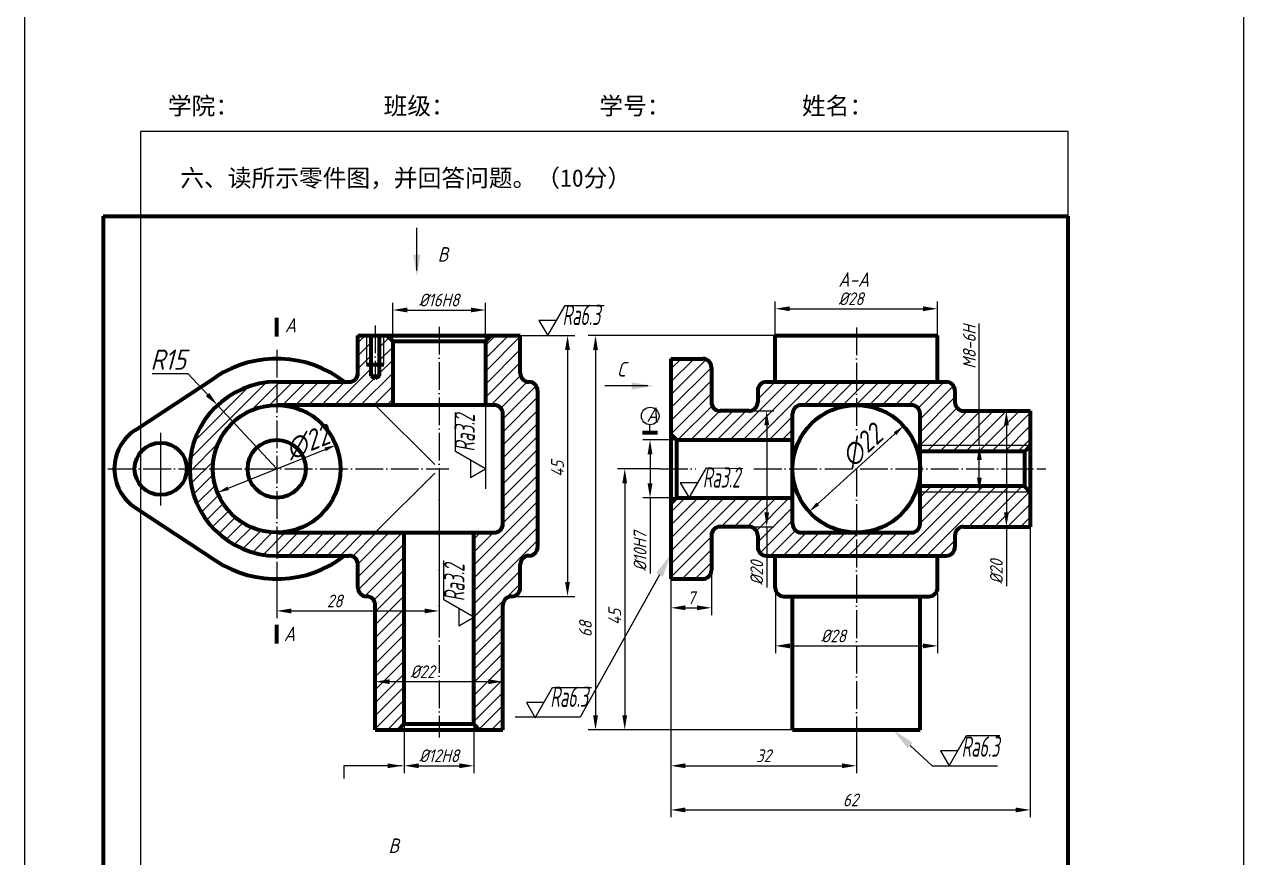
# Model space of a CAD drawing. Header units: millimetres. Extents: x 0 to 420, y 0 to 594.
# Drawn here: x 210.2 to 420.5, y 147.3 to 291.1 of the extents above; entities that cross this region are included whole.
import ezdxf
from ezdxf import colors
from ezdxf.entities.mleader import LeaderData, LeaderLine
from ezdxf.math import Vec2, Vec3

# ---------------------------------------------------------------- set-up
doc = ezdxf.new("R2010")
doc.units = ezdxf.units.MM
doc.header["$LTSCALE"] = 0.2
doc.linetypes.add('ACAD_ISO04W100', pattern=[30, 24, -3, 0, -3])
doc.layers.get('0').update_dxf_attribs({"lineweight": 70})
doc.layers.add('图框', color=130, linetype='Continuous', plot=False)
for name, color, linetype, lineweight in [('文字', 7, 'Continuous', 20), ('点画线', 7, 'ACAD_ISO04W100', 25), ('细实线', 7, 'Continuous', 25)]:
    doc.layers.add(name, color=color, linetype=linetype, lineweight=lineweight)
doc.styles.add('尺寸35', font='gbeitc.shx', dxfattribs={"height": 3.5})
doc.styles.add('尺寸文字', font='gbeitc.shx')
doc.styles.add('题目文本', font='', dxfattribs={"height": 3})
doc.styles.get('题目文本').set_extended_font_data('SimSun')
doc.dimstyles.new('副本ISO-25', dxfattribs={"dimtxt": 2.2, "dimasz": 2.5, "dimexe": 1.25, "dimexo": 0, "dimtad": 1, "dimdec": 0, "dimdsep": 46, "dimtxsty": '尺寸文字', "dimcen": 2.5, "dimadec": 0, "dimazin": 0, "dimtfac": 1, "dimtdec": 0, "dimtmove": 0, "dimatfit": 3, "dimfxl": 1, "dimarcsym": 0})
doc.dimstyles.new('副本ISO-25$4', dxfattribs={"dimtxt": 3.5, "dimasz": 2.5, "dimexe": 1.25, "dimexo": 0, "dimtad": 1, "dimtih": 1, "dimtoh": 1, "dimdec": 0, "dimtxsty": '尺寸文字', "dimcen": 2.5, "dimadec": 0, "dimazin": 0, "dimtfac": 1, "dimtdec": 0, "dimtmove": 0, "dimatfit": 3, "dimfxl": 1, "dimarcsym": 0})
doc.dimstyles.new('图中尺寸$3', dxfattribs={"dimtxt": 2.5, "dimasz": 2, "dimexe": 1.5, "dimexo": 0, "dimgap": 0.5, "dimtad": 3, "dimtoh": 1, "dimdec": 0, "dimdsep": 46, "dimtxsty": '尺寸35', "dimcen": 2.2, "dimadec": 0, "dimazin": 0, "dimtfac": 1, "dimtdec": 0, "dimtmove": 0, "dimatfit": 2, "dimfxl": 1, "dimarcsym": 0})

# ---------------------------------------------------------------- blocks, each defined once
blk = doc.blocks.new('*D59')
at = {"layer": 'Defpoints', "color": 0, "transparency": 16777216}
for p in [(289.76, 241.79), (273.76, 236.4), (289.76, 236.4)]:
    blk.add_point(p, dxfattribs=at)
at = {"layer": '细实线', "color": 0, "lineweight": -2, "transparency": 16777216}
for p, q in [((273.76, 236.4), (273.76, 243.04)), ((276.26, 241.79), (287.26, 241.79)), ((289.76, 236.4), (289.76, 243.04))]:
    blk.add_line(p, q, dxfattribs=at)
at = {"layer": '细实线', "color": 0, "transparency": 16777216}
for points in [[(276.26, 242.21), (276.26, 241.38), (273.76, 241.79)], [(287.26, 242.21), (287.26, 241.38), (289.76, 241.79)]]:
    blk.add_solid(points, dxfattribs=at)
at = {"layer": '细实线', "color": 0, "transparency": 16777216, "insert": (281.76, 243.52), "char_height": 2.2, "attachment_point": 5, "style": '尺寸文字'}
blk.add_mtext('%%c16H8', dxfattribs=at)
blk = doc.blocks.new('*D60')
at = {"layer": 'Defpoints', "color": 0, "transparency": 16777216}
for p in [(295.76, 237.4), (294.26, 192.4), (303.91, 192.4)]:
    blk.add_point(p, dxfattribs=at)
at = {"layer": '细实线', "color": 0, "lineweight": -2, "transparency": 16777216}
for p, q in [((295.76, 237.4), (305.16, 237.4)), ((303.91, 234.9), (303.91, 194.9)), ((294.26, 192.4), (305.16, 192.4))]:
    blk.add_line(p, q, dxfattribs=at)
at = {"layer": '细实线', "color": 0, "transparency": 16777216}
for points in [[(303.49, 234.9), (304.32, 234.9), (303.91, 237.4)], [(303.49, 194.9), (304.32, 194.9), (303.91, 192.4)]]:
    blk.add_solid(points, dxfattribs=at)
at = {"layer": '细实线', "color": 0, "transparency": 16777216, "insert": (302.18, 214.4), "char_height": 2.2, "attachment_point": 5, "rotation": 90, "style": '尺寸文字'}
blk.add_mtext('45', dxfattribs=at)
blk = doc.blocks.new('*D61')
at = {"layer": 'Defpoints', "color": 0, "transparency": 16777216}
for p in [(319.84, 214.4), (313.78, 169.4), (342.72, 169.4)]:
    blk.add_point(p, dxfattribs=at)
at = {"layer": '细实线', "color": 0, "lineweight": -2, "transparency": 16777216}
for p, q in [((319.84, 214.4), (312.53, 214.4)), ((313.78, 211.9), (313.78, 171.9)), ((342.72, 169.4), (312.53, 169.4))]:
    blk.add_line(p, q, dxfattribs=at)
at = {"layer": '细实线', "color": 0, "transparency": 16777216}
for points in [[(313.36, 211.9), (314.19, 211.9), (313.78, 214.4)], [(313.36, 171.9), (314.19, 171.9), (313.78, 169.4)]]:
    blk.add_solid(points, dxfattribs=at)
at = {"layer": '细实线', "color": 0, "transparency": 16777216, "insert": (312.05, 188.86), "char_height": 2.2, "attachment_point": 5, "rotation": 90, "style": '尺寸文字'}
blk.add_mtext('45', dxfattribs=at)
blk = doc.blocks.new('*D62')
at = {"layer": 'Defpoints', "color": 0, "transparency": 16777216}
for p in [(339.72, 237.4), (308.74, 169.4), (342.72, 169.4)]:
    blk.add_point(p, dxfattribs=at)
at = {"layer": '细实线', "color": 0, "lineweight": -2, "transparency": 16777216}
for p, q in [((339.72, 237.4), (307.49, 237.4)), ((308.74, 234.9), (308.74, 171.9)), ((342.72, 169.4), (307.49, 169.4))]:
    blk.add_line(p, q, dxfattribs=at)
at = {"layer": '细实线', "color": 0, "transparency": 16777216}
for points in [[(308.32, 234.9), (309.16, 234.9), (308.74, 237.4)], [(308.32, 171.9), (309.16, 171.9), (308.74, 169.4)]]:
    blk.add_solid(points, dxfattribs=at)
at = {"layer": '细实线', "color": 0, "transparency": 16777216, "insert": (307.01, 186.76), "char_height": 2.2, "attachment_point": 5, "rotation": 90, "style": '尺寸文字'}
blk.add_mtext('68', dxfattribs=at)
blk = doc.blocks.new('*D48')
at = {"layer": 'Defpoints', "color": 0, "transparency": 16777216}
for p in [(367.72, 242.01), (339.72, 237.4), (367.72, 237.4)]:
    blk.add_point(p, dxfattribs=at)
at = {"layer": '细实线', "color": 0, "lineweight": -2, "transparency": 16777216}
for p, q in [((339.72, 237.4), (339.72, 243.26)), ((342.22, 242.01), (365.22, 242.01)), ((367.72, 237.4), (367.72, 243.26))]:
    blk.add_line(p, q, dxfattribs=at)
at = {"layer": '细实线', "color": 0, "transparency": 16777216}
for points in [[(342.22, 242.43), (342.22, 241.59), (339.72, 242.01)], [(365.22, 242.43), (365.22, 241.59), (367.72, 242.01)]]:
    blk.add_solid(points, dxfattribs=at)
at = {"layer": '细实线', "color": 0, "transparency": 16777216, "insert": (352.8, 243.73), "char_height": 2.2, "attachment_point": 5, "style": '尺寸文字'}
blk.add_mtext('%%c28', dxfattribs=at)
blk = doc.blocks.new('*D63')
at = {"layer": 'Defpoints', "color": 0, "transparency": 16777216}
for p in [(243.54, 225.38), (253.76, 214.4)]:
    blk.add_point(p, dxfattribs=at)
at = {"layer": '细实线', "color": 0, "lineweight": -2, "transparency": 16777216}
for p, q in [((232.28, 230.85), (238.45, 230.85)), ((238.45, 230.85), (241.83, 227.21)), ((253.76, 214.4), (243.54, 225.38))]:
    blk.add_line(p, q, dxfattribs=at)
at = {"layer": '细实线', "color": 0, "transparency": 16777216}
blk.add_solid([(242.14, 227.49), (241.53, 226.93), (243.54, 225.38)], dxfattribs=at)
at = {"layer": '细实线', "color": 0, "transparency": 16777216, "insert": (235.05, 233.23), "char_height": 3.5, "attachment_point": 5, "style": '尺寸文字'}
blk.add_mtext('R15', dxfattribs=at)
blk = doc.blocks.new('*D64')
at = {"layer": 'Defpoints', "color": 0, "transparency": 16777216}
for p in [(263.96, 218.5), (243.55, 210.3)]:
    blk.add_point(p, dxfattribs=at)
at = {"layer": '细实线', "color": 0, "lineweight": -2, "transparency": 16777216}
blk.add_line((245.4, 211.04), (262.11, 217.75), dxfattribs=at)
at = {"layer": '细实线', "color": 0, "transparency": 16777216}
for points in [[(261.98, 218.06), (262.23, 217.44), (263.96, 218.5)], [(245.28, 211.35), (245.53, 210.74), (243.55, 210.3)]]:
    blk.add_solid(points, dxfattribs=at)
at = {"layer": '细实线', "color": 0, "transparency": 16777216, "insert": (259.09, 218.97), "char_height": 3.5, "attachment_point": 5, "rotation": 21.8785, "style": '尺寸35'}
blk.add_mtext('∅22', dxfattribs=at)
blk = doc.blocks.new('*D65')
at = {"layer": 'Defpoints', "color": 0, "transparency": 16777216}
for p in [(292.76, 177.69), (270.76, 169.4), (292.76, 169.4)]:
    blk.add_point(p, dxfattribs=at)
at = {"layer": '细实线', "color": 0, "lineweight": -2, "transparency": 16777216}
for p, q in [((270.76, 169.4), (270.76, 178.94)), ((292.76, 169.4), (292.76, 178.94)), ((273.26, 177.69), (290.26, 177.69))]:
    blk.add_line(p, q, dxfattribs=at)
at = {"layer": '细实线', "color": 0, "transparency": 16777216}
for points in [[(273.26, 178.1), (273.26, 177.27), (270.76, 177.69)], [(290.26, 178.1), (290.26, 177.27), (292.76, 177.69)]]:
    blk.add_solid(points, dxfattribs=at)
at = {"layer": '细实线', "color": 0, "transparency": 16777216, "insert": (278.9, 179.41), "char_height": 2.2, "attachment_point": 5, "style": '尺寸文字'}
blk.add_mtext('%%c22', dxfattribs=at)
blk = doc.blocks.new('*D68')
at = {"layer": 'Defpoints', "color": 0, "transparency": 16777216}
for p in [(379.59, 224.4), (383.72, 224.4), (383.72, 204.4)]:
    blk.add_point(p, dxfattribs=at)
at = {"layer": '细实线', "color": 0, "lineweight": -2, "transparency": 16777216}
for p, q in [((383.72, 224.4), (378.34, 224.4)), ((379.59, 221.9), (379.59, 206.9)), ((383.72, 204.4), (378.34, 204.4)), ((379.59, 204.4), (379.59, 194.14))]:
    blk.add_line(p, q, dxfattribs=at)
at = {"layer": '细实线', "color": 0, "transparency": 16777216}
for points in [[(379.18, 221.9), (380.01, 221.9), (379.59, 224.4)], [(379.18, 206.9), (380.01, 206.9), (379.59, 204.4)]]:
    blk.add_solid(points, dxfattribs=at)
at = {"layer": '细实线', "color": 0, "transparency": 16777216, "insert": (377.87, 196.64), "char_height": 2.2, "attachment_point": 5, "rotation": 90, "style": '尺寸文字'}
blk.add_mtext('%%c20', dxfattribs=at)
blk = doc.blocks.new('*D49')
at = {"layer": 'Defpoints', "color": 0, "transparency": 16777216}
for p in [(374.92, 218.4), (378.86, 218.4), (378.86, 210.4)]:
    blk.add_point(p, dxfattribs=at)
at = {"layer": '细实线', "color": 0, "lineweight": -2, "transparency": 16777216}
for p, q in [((374.92, 218.4), (374.92, 239.49)), ((378.86, 218.4), (373.67, 218.4)), ((374.92, 212.9), (374.92, 215.9)), ((378.86, 210.4), (373.67, 210.4))]:
    blk.add_line(p, q, dxfattribs=at)
at = {"layer": '细实线', "color": 0, "transparency": 16777216}
for points in [[(374.51, 215.9), (375.34, 215.9), (374.92, 218.4)], [(374.51, 212.9), (375.34, 212.9), (374.92, 210.4)]]:
    blk.add_solid(points, dxfattribs=at)
at = {"layer": '细实线', "color": 0, "transparency": 16777216, "insert": (373.2, 235.41), "char_height": 2.2, "attachment_point": 5, "rotation": 90, "style": '尺寸文字'}
blk.add_mtext('M8-6H', dxfattribs=at)
blk = doc.blocks.new('*D50')
at = {"layer": 'Defpoints', "color": 0, "transparency": 16777216}
for p in [(334.49, 224.4), (334.96, 204.4), (338.26, 204.4)]:
    blk.add_point(p, dxfattribs=at)
at = {"layer": '细实线', "color": 0, "lineweight": -2, "transparency": 16777216}
for p, q in [((334.49, 224.4), (339.51, 224.4)), ((338.26, 221.9), (338.26, 206.9)), ((334.96, 204.4), (339.51, 204.4)), ((338.26, 204.4), (338.26, 193.93))]:
    blk.add_line(p, q, dxfattribs=at)
at = {"layer": '细实线', "color": 0, "transparency": 16777216}
for points in [[(337.85, 221.9), (338.68, 221.9), (338.26, 224.4)], [(337.85, 206.9), (338.68, 206.9), (338.26, 204.4)]]:
    blk.add_solid(points, dxfattribs=at)
at = {"layer": '细实线', "color": 0, "transparency": 16777216, "insert": (336.54, 196.44), "char_height": 2.2, "attachment_point": 5, "rotation": 90, "style": '尺寸文字'}
blk.add_mtext('%%c20', dxfattribs=at)
blk = doc.blocks.new('*D71')
at = {"layer": 'Defpoints', "color": 0, "transparency": 16777216}
for p in [(328.72, 196.9), (321.72, 195.4), (328.72, 190.43)]:
    blk.add_point(p, dxfattribs=at)
at = {"layer": '细实线', "color": 0, "lineweight": -2, "transparency": 16777216}
for p, q in [((328.72, 196.9), (328.72, 189.18)), ((321.72, 195.4), (321.72, 189.18)), ((324.22, 190.43), (326.22, 190.43))]:
    blk.add_line(p, q, dxfattribs=at)
at = {"layer": '细实线', "color": 0, "transparency": 16777216}
for points in [[(324.22, 190.85), (324.22, 190.01), (321.72, 190.43)], [(326.22, 190.85), (326.22, 190.01), (328.72, 190.43)]]:
    blk.add_solid(points, dxfattribs=at)
at = {"layer": '细实线', "color": 0, "transparency": 16777216, "insert": (325.22, 192.16), "char_height": 2.2, "attachment_point": 5, "style": '尺寸文字'}
blk.add_mtext('7', dxfattribs=at)
blk = doc.blocks.new('*D72')
at = {"layer": 'Defpoints', "color": 0, "transparency": 16777216}
for p in [(321.72, 195.4), (353.72, 167.43), (353.72, 163.18)]:
    blk.add_point(p, dxfattribs=at)
at = {"layer": '细实线', "color": 0, "lineweight": -2, "transparency": 16777216}
for p, q in [((321.72, 195.4), (321.72, 161.93)), ((353.72, 167.43), (353.72, 161.93)), ((324.22, 163.18), (351.22, 163.18))]:
    blk.add_line(p, q, dxfattribs=at)
at = {"layer": '细实线', "color": 0, "transparency": 16777216}
for points in [[(324.22, 163.6), (324.22, 162.77), (321.72, 163.18)], [(351.22, 163.6), (351.22, 162.77), (353.72, 163.18)]]:
    blk.add_solid(points, dxfattribs=at)
at = {"layer": '细实线', "color": 0, "transparency": 16777216, "insert": (337.72, 164.91), "char_height": 2.2, "attachment_point": 5, "style": '尺寸文字'}
blk.add_mtext('32', dxfattribs=at)
blk = doc.blocks.new('*D53')
at = {"layer": 'Defpoints', "color": 0, "transparency": 16777216}
for p in [(281.76, 214.4), (253.76, 194.09), (281.76, 189.89)]:
    blk.add_point(p, dxfattribs=at)
at = {"layer": '细实线', "color": 0, "lineweight": -2, "transparency": 16777216}
for p, q in [((281.76, 214.4), (281.76, 188.64)), ((253.76, 194.09), (253.76, 188.64)), ((256.26, 189.89), (279.26, 189.89))]:
    blk.add_line(p, q, dxfattribs=at)
at = {"layer": '细实线', "color": 0, "transparency": 16777216}
for points in [[(256.26, 190.3), (256.26, 189.47), (253.76, 189.89)], [(279.26, 190.3), (279.26, 189.47), (281.76, 189.89)]]:
    blk.add_solid(points, dxfattribs=at)
at = {"layer": '细实线', "color": 0, "transparency": 16777216, "insert": (263.76, 191.61), "char_height": 2.2, "attachment_point": 5, "style": '尺寸文字'}
blk.add_mtext('28', dxfattribs=at)
blk = doc.blocks.new('*D47')
at = {"layer": 'Defpoints', "color": 0, "transparency": 16777216}
for p in [(339.77, 192.88), (367.72, 192.88), (367.72, 183.86)]:
    blk.add_point(p, dxfattribs=at)
at = {"layer": '细实线', "color": 0, "lineweight": -2, "transparency": 16777216}
for p, q in [((339.77, 192.88), (339.77, 182.61)), ((367.72, 192.88), (367.72, 182.61)), ((342.27, 183.86), (365.22, 183.86))]:
    blk.add_line(p, q, dxfattribs=at)
at = {"layer": '细实线', "color": 0, "transparency": 16777216}
for points in [[(342.27, 184.28), (342.27, 183.44), (339.77, 183.86)], [(365.22, 184.28), (365.22, 183.44), (367.72, 183.86)]]:
    blk.add_solid(points, dxfattribs=at)
at = {"layer": '细实线', "color": 0, "transparency": 16777216, "insert": (349.76, 185.58), "char_height": 2.2, "attachment_point": 5, "style": '尺寸文字'}
blk.add_mtext('%%c28', dxfattribs=at)
blk = doc.blocks.new('*D54')
at = {"layer": 'Defpoints', "color": 0, "transparency": 16777216}
for p in [(322.72, 219.4), (318.14, 209.4), (322.72, 209.4)]:
    blk.add_point(p, dxfattribs=at)
at = {"layer": '细实线', "color": 0, "lineweight": -2, "transparency": 16777216}
for p, q in [((322.72, 219.4), (316.89, 219.4)), ((318.14, 216.9), (318.14, 211.9)), ((322.72, 209.4), (316.89, 209.4)), ((318.14, 209.4), (318.14, 196.37))]:
    blk.add_line(p, q, dxfattribs=at)
at = {"layer": '细实线', "color": 0, "transparency": 16777216}
for points in [[(317.72, 216.9), (318.56, 216.9), (318.14, 219.4)], [(317.72, 211.9), (318.56, 211.9), (318.14, 209.4)]]:
    blk.add_solid(points, dxfattribs=at)
at = {"layer": '细实线', "color": 0, "transparency": 16777216, "insert": (316.42, 200.16), "char_height": 2.2, "attachment_point": 5, "rotation": 90, "style": '尺寸文字'}
blk.add_mtext('%%c10H7', dxfattribs=at)
blk = doc.blocks.new('*D55')
at = {"layer": 'Defpoints', "color": 0, "transparency": 16777216}
for p in [(383.72, 204.4), (321.72, 195.4), (383.72, 155.57)]:
    blk.add_point(p, dxfattribs=at)
at = {"layer": '细实线', "color": 0, "lineweight": -2, "transparency": 16777216}
for p, q in [((383.72, 204.4), (383.72, 154.32)), ((321.72, 195.4), (321.72, 154.32)), ((324.22, 155.57), (381.22, 155.57))]:
    blk.add_line(p, q, dxfattribs=at)
at = {"layer": '细实线', "color": 0, "transparency": 16777216}
for points in [[(324.22, 155.98), (324.22, 155.15), (321.72, 155.57)], [(381.22, 155.98), (381.22, 155.15), (383.72, 155.57)]]:
    blk.add_solid(points, dxfattribs=at)
at = {"layer": '细实线', "color": 0, "transparency": 16777216, "insert": (352.72, 157.29), "char_height": 2.2, "attachment_point": 5, "style": '尺寸文字'}
blk.add_mtext('62', dxfattribs=at)
blk = doc.blocks.new('*D56')
at = {"layer": 'Defpoints', "color": 0, "transparency": 16777216}
for p in [(275.76, 170.4), (287.76, 170.4), (287.76, 163.18)]:
    blk.add_point(p, dxfattribs=at)
at = {"layer": '细实线', "color": 0, "lineweight": -2, "transparency": 16777216}
for p, q in [((275.76, 170.4), (275.76, 161.93)), ((287.76, 170.4), (287.76, 161.93)), ((278.26, 163.18), (285.26, 163.18))]:
    blk.add_line(p, q, dxfattribs=at)
at = {"layer": '细实线', "color": 0, "transparency": 16777216}
for points in [[(278.26, 163.6), (278.26, 162.77), (275.76, 163.18)], [(285.26, 163.6), (285.26, 162.77), (287.76, 163.18)]]:
    blk.add_solid(points, dxfattribs=at)
at = {"layer": '细实线', "color": 0, "transparency": 16777216, "insert": (281.76, 164.91), "char_height": 2.2, "attachment_point": 5, "style": '尺寸文字'}
blk.add_mtext('%%c12H8', dxfattribs=at)
blk = doc.blocks.new('*D58')
at = {"layer": 'Defpoints', "color": 0, "transparency": 16777216}
for p in [(361.86, 221.8), (345.58, 207)]:
    blk.add_point(p, dxfattribs=at)
at = {"layer": '细实线', "color": 0, "lineweight": -2, "transparency": 16777216}
blk.add_line((347.06, 208.34), (360.38, 220.45), dxfattribs=at)
at = {"layer": '细实线', "color": 0, "transparency": 16777216}
for points in [[(360.16, 220.7), (360.6, 220.21), (361.86, 221.8)], [(346.84, 208.59), (347.29, 208.1), (345.58, 207)]]:
    blk.add_solid(points, dxfattribs=at)
at = {"layer": '细实线', "color": 0, "transparency": 16777216, "insert": (354.67, 218.3), "char_height": 3.5, "attachment_point": 5, "rotation": 42.2899, "style": '尺寸35'}
blk.add_mtext('∅22', dxfattribs=at)

msp = doc.modelspace()

# ---------------------------------------------------------------- hatches: boundary and pattern name
at = {"layer": '细实线'}
h = msp.add_hatch(dxfattribs=at)
h.set_pattern_fill('ANSI31', color=256, scale=0.5, style=0)
h.set_pattern_definition([(45, (200.0006, -309.8122), (-1.122532, 1.122532), [])])
h.paths.add_polyline_path([(270.76, 229.97), (270.01, 230.4), (270.01, 232.4), (269.26, 232.4), (269.26, 237.4), (267.76, 237.4), (267.76, 230.9, -0.414214), (266.26, 229.4), (253.76, 229.4), (253.76, 225.4), (273.76, 225.4), (273.76, 236.4), (272.76, 237.4), (272.26, 237.4), (272.26, 232.4), (271.51, 232.4), (271.51, 230.4)])
h.paths.add_polyline_path([(270.01, 237.4), (269.26, 237.4), (269.26, 232.4), (270.01, 232.4)], flags=17)
h.paths.add_polyline_path([(272.26, 237.4), (271.51, 237.4), (271.51, 232.4), (272.26, 232.4)], flags=17)
h.paths.add_polyline_path([(292.76, 214.4), (298.76, 214.4), (298.76, 227.9, 0.414214), (297.26, 229.4, -0.414214), (295.76, 230.9), (295.76, 237.4), (290.76, 237.4), (289.76, 236.4), (289.76, 225.4), (291.26, 225.4, -0.414214), (292.76, 223.9)])
h.paths.add_polyline_path([(298.76, 214.4), (292.76, 214.4), (292.76, 204.9, -0.414214), (291.26, 203.4), (287.76, 203.4), (287.76, 170.4), (288.76, 169.4), (292.76, 169.4), (292.76, 190.9, -0.414214), (294.26, 192.4, 0.414214), (295.76, 193.9), (295.76, 197.9, -0.414214), (297.26, 199.4, 0.414214), (298.76, 200.9)])
h.paths.add_polyline_path([(275.76, 203.4), (253.76, 203.4), (253.76, 199.4), (266.26, 199.4, -0.414214), (267.76, 197.9), (267.76, 193.9, 0.414214), (269.26, 192.4, -0.414214), (270.76, 190.9), (270.76, 169.4), (274.76, 169.4), (275.76, 170.4)])
h.paths.add_polyline_path([(242.76, 214.4), (238.76, 214.4, 0.414214), (253.76, 199.4), (253.76, 203.4, -0.414214)])
h.paths.add_polyline_path([(253.76, 225.4), (253.76, 229.4, 0.414214), (238.76, 214.4), (242.76, 214.4, -0.414214)])
h = msp.add_hatch(dxfattribs=at)
h.set_pattern_fill('ANSI31', color=256, scale=0.5, style=0)
h.set_pattern_definition([(45, (195.6134, -309.8122), (-1.122532, 1.122532), [])])
h.paths.add_polyline_path([(328.72, 225.9), (328.72, 231.9, 0.414214), (327.22, 233.4), (321.72, 233.4), (321.72, 219.4), (342.72, 219.4), (342.72, 223.9, -0.414214), (344.22, 225.4), (353.72, 225.4), (353.72, 229.4), (338.22, 229.4, 0.414214), (336.72, 227.9), (336.72, 225.9, -0.414214), (335.22, 224.4), (330.22, 224.4, -0.414214)])
h.paths.add_polyline_path([(363.22, 225.4, -0.414214), (364.72, 223.9), (364.72, 218.4), (383.72, 218.4), (383.72, 224.4), (372.22, 224.4, -0.414214), (370.72, 225.9), (370.72, 227.9, 0.414214), (369.22, 229.4), (353.72, 229.4), (353.72, 225.4)])
h.paths.add_polyline_path([(364.72, 218.4), (364.72, 217.4), (383.72, 217.4), (383.72, 218.4)])
h.paths.add_polyline_path([(383.72, 210.4), (383.72, 211.4), (364.72, 211.4), (364.72, 210.4)])
h.paths.add_polyline_path([(364.72, 204.9, -0.414214), (363.22, 203.4), (353.72, 203.4), (353.72, 199.4), (369.22, 199.4, 0.414214), (370.72, 200.9), (370.72, 202.9, -0.414214), (372.22, 204.4), (383.72, 204.4), (383.72, 210.4), (364.72, 210.4)])
h.paths.add_polyline_path([(353.72, 199.4), (353.72, 203.4), (344.22, 203.4, -0.414214), (342.72, 204.9), (342.72, 209.4), (321.72, 209.4), (321.72, 195.4), (327.22, 195.4, 0.414214), (328.72, 196.9), (328.72, 202.9, -0.414214), (330.22, 204.4), (335.22, 204.4, -0.414214), (336.72, 202.9), (336.72, 200.9, 0.414214), (338.22, 199.4)])

# ---------------------------------------------------------------- linework, layer by layer
at = {"color": 7}
for p, q in [((223.82, 258), (223.82, 20)), ((390.25, 20), (390.25, 258))]:
    msp.add_line(p, q, dxfattribs=at)
for p, q in [((223.82, 258), (390.25, 258)), ((267.76, 237.4), (295.76, 237.4)), ((267.76, 230.9), (267.76, 237.4)), ((270.01, 237.4), (270.01, 230.4)), ((271.51, 230.4), (271.51, 237.4)), ((273.76, 236.4), (272.76, 237.4)), ((273.76, 236.4), (273.76, 225.4)), ((273.76, 236.4), (289.76, 236.4)), ((289.76, 236.4), (290.76, 237.4)), ((289.76, 236.4), (289.76, 225.4)), ((295.76, 230.9), (295.76, 237.4)), ((339.72, 229.4), (339.72, 237.4)), ((339.72, 237.4), (367.72, 237.4)), ((367.72, 229.4), (367.72, 237.4)), ((321.72, 233.4), (321.72, 195.4)), ((321.72, 233.4), (327.22, 233.4)), ((269.26, 232.4), (272.26, 232.4)), ((328.72, 231.9), (328.72, 225.9)), ((229.36, 221.08), (243.31, 230.27)), ((253.76, 229.4), (266.26, 229.4)), ((270.01, 230.4), (271.51, 230.4)), ((270.01, 230.4), (270.76, 229.97)), ((271.51, 230.4), (270.76, 229.97)), ((338.22, 229.4), (369.22, 229.4)), ((298.76, 227.9), (298.76, 200.9)), ((336.72, 227.9), (336.72, 225.9)), ((370.72, 227.9), (370.72, 225.9)), ((291.26, 225.4), (253.76, 225.4)), ((363.22, 225.4), (344.22, 225.4)), ((292.76, 204.9), (292.76, 223.9)), ((335.22, 224.4), (330.22, 224.4)), ((342.72, 204.9), (342.72, 223.9)), ((364.72, 204.9), (364.72, 223.9)), ((372.22, 224.4), (383.72, 224.4)), ((383.72, 224.4), (383.72, 204.4)), ((322.72, 219.4), (321.72, 220.4)), ((322.72, 219.4), (342.72, 219.4)), ((322.72, 219.4), (322.72, 209.4)), ((382.72, 217.4), (364.72, 217.4)), ((382.72, 217.4), (383.72, 218.4)), ((382.72, 217.4), (382.72, 211.4)), ((382.72, 211.4), (364.72, 211.4)), ((382.72, 211.4), (383.72, 210.4)), ((322.72, 209.4), (321.72, 208.4)), ((322.72, 209.4), (342.72, 209.4)), ((229.36, 207.72), (243.31, 198.53)), ((335.22, 204.4), (330.22, 204.4)), ((372.22, 204.4), (383.72, 204.4)), ((253.76, 203.4), (291.26, 203.4)), ((275.76, 170.4), (275.76, 203.4)), ((287.76, 170.4), (287.76, 203.4)), ((328.72, 202.9), (328.72, 196.9)), ((336.72, 202.9), (336.72, 200.9)), ((344.22, 203.4), (363.22, 203.4)), ((370.72, 202.9), (370.72, 200.9)), ((253.76, 199.4), (266.26, 199.4)), ((267.76, 193.9), (267.76, 197.9)), ((295.76, 193.9), (295.76, 197.9)), ((297.26, 199.4), (297.26, 199.4)), ((338.22, 199.4), (369.22, 199.4)), ((339.72, 193.9), (339.72, 199.4)), ((367.72, 193.9), (367.72, 199.4)), ((321.72, 195.4), (327.22, 195.4)), ((269.26, 192.4), (269.26, 192.4)), ((294.26, 192.4), (294.26, 192.4)), ((341.22, 192.4), (366.22, 192.4)), ((342.72, 169.4), (342.72, 192.4)), ((364.72, 169.4), (364.72, 192.4)), ((270.76, 169.4), (270.76, 190.9)), ((292.76, 169.4), (292.76, 190.9)), ((275.76, 170.4), (274.76, 169.4)), ((275.76, 170.4), (287.76, 170.4)), ((287.76, 170.4), (288.76, 169.4)), ((270.76, 169.4), (292.76, 169.4)), ((342.72, 169.4), (364.72, 169.4))]:
    msp.add_line(p, q)
at = {"lineweight": 90}
msp.add_line((316.85, 220.69), (319.43, 220.69), dxfattribs=at)
for centre, radius in [((253.76, 214.4), 11), ((353.72, 214.4), 11), ((233.76, 214.4), 4.5), ((253.76, 214.4), 5)]:
    msp.add_circle(centre, radius)
for centre, radius, start, end in [((253.76, 214.4), 19, 52.1364, 123.367), ((327.22, 231.9), 1.5, 0, 90), ((253.76, 214.4), 15, 90, 270), ((266.26, 230.9), 1.5, 270, 0), ((297.26, 230.9), 1.5, 180, 270), ((297.26, 227.9), 1.5, 0, 90), ((338.22, 227.9), 1.5, 90, 180), ((369.22, 227.9), 1.5, 0, 90), ((291.26, 223.9), 1.5, 0, 90), ((330.22, 225.9), 1.5, 180, 270), ((335.22, 225.9), 1.5, 270, 0), ((344.22, 223.9), 1.5, 90, 180), ((363.22, 223.9), 1.5, 0, 90), ((372.22, 225.9), 1.5, 180, 270), ((233.76, 214.4), 8, 123.367, 236.633), ((291.26, 204.9), 1.5, 270, 0), ((330.22, 202.9), 1.5, 90, 180), ((335.22, 202.9), 1.5, 0, 90), ((344.22, 204.9), 1.5, 180, 270), ((363.22, 204.9), 1.5, 270, 0), ((372.22, 202.9), 1.5, 90, 180), ((297.26, 200.9), 1.5, 270, 0), ((338.22, 200.9), 1.5, 180, 270), ((369.22, 200.9), 1.5, 270, 0), ((253.76, 214.4), 19, 236.633, 307.8636), ((266.26, 197.9), 1.5, 0, 90), ((297.26, 197.9), 1.5, 90, 180), ((327.22, 196.9), 1.5, 270, 0), ((269.26, 193.9), 1.5, 180, 270), ((294.26, 193.9), 1.5, 270, 0), ((341.22, 193.9), 1.5, 180, 270), ((366.22, 193.9), 1.5, 270, 0), ((269.26, 190.9), 1.5, 0, 90), ((294.26, 190.9), 1.5, 90, 180)]:
    msp.add_arc(centre, radius, start, end)
at = {"layer": '图框'}
for p, q in [((210.25, 594), (210.25, 0)), ((420.5, 594), (420.5, 0))]:
    msp.add_line(p, q, dxfattribs=at)
msp.add_lwpolyline([(230.25, 20), (390.25, 20), (390.25, 272.56), (230.25, 272.56)], close=True, dxfattribs=at)
at = {"layer": '点画线'}
for p, q in [((270.76, 239.14), (270.76, 229.92)), ((281.76, 238.91), (281.76, 168.05)), ((353.72, 238.79), (353.72, 220.48)), ((253.76, 234.95), (253.76, 194.09)), ((224.64, 214.4), (283.42, 214.4)), ((319.84, 214.4), (326.06, 214.4)), ((336.06, 214.4), (386.4, 214.4)), ((353.72, 214.4), (353.72, 167.43))]:
    msp.add_line(p, q, dxfattribs=at)
at = {"layer": '细实线'}
for p, q in [((277.94, 248.58), (277.94, 255.98)), ((303.49, 242.59), (310.22, 242.59)), ((269.26, 237.4), (269.26, 232.4)), ((272.26, 232.4), (272.26, 237.4)), ((317.74, 228.7), (310.35, 228.7)), ((270.76, 225.4), (281.04, 215.12)), ((289.76, 225.4), (289.76, 210.97)), ((284.57, 217.4), (284.57, 224.13)), ((318.12, 220.69), (318.12, 221.98)), ((233.76, 208.1), (233.76, 220.63)), ((383.72, 218.4), (364.72, 218.4)), ((327.86, 214.59), (334.17, 214.46)), ((270.76, 203.4), (281.04, 213.68)), ((383.72, 210.4), (364.72, 210.4)), ((282.56, 191.83), (282.56, 198.56)), ((301.31, 176.67), (308.04, 176.67)), ((372.71, 168.38), (378.48, 168.38))]:
    msp.add_line(p, q, dxfattribs=at)
at = {"layer": '细实线', "lineweight": 70}
for p, q in [((253.76, 237.24), (253.76, 240.44)), ((253.76, 184.3), (253.76, 187.5))]:
    msp.add_line(p, q, dxfattribs=at)
at = {"layer": '细实线'}
for points in [[(301.99, 240), (298.99, 240), (300.49, 237.4), (303.49, 242.59)], [(287.17, 215.9), (287.17, 212.9), (289.77, 214.4), (284.57, 217.4)], [(326.36, 212), (323.36, 212), (324.86, 209.4), (327.86, 214.59)], [(285.16, 190.33), (285.16, 187.33), (287.76, 188.83), (282.56, 191.83)], [(299.81, 174.07), (296.81, 174.07), (298.31, 171.47), (301.31, 176.67)], [(371.21, 165.78), (368.21, 165.78), (369.71, 163.18), (372.71, 168.38)]]:
    msp.add_lwpolyline(points, dxfattribs=at)
msp.add_circle((318.17, 223.51), 1.52, dxfattribs=at)
for points in [[(277.31, 251.33), (278.56, 251.33), (277.94, 247.58)], [(314.99, 228.08), (314.99, 229.33), (318.74, 228.7)]]:
    msp.add_solid(points, dxfattribs=at)

# ---------------------------------------------------------------- texts
at = {"layer": '文字', "insert": (237.14, 266.07), "char_height": 3, "width": 145.8855, "attachment_point": 1, "style": '题目文本'}
msp.add_mtext('六、读所示零件图，并回答问题。（10分）', dxfattribs=at)
at = {"layer": '细实线', "style": '尺寸文字'}
for s, p in [('B', (281.52, 250.14)), ('A-A', (350.62, 245.8)), ('A', (255.17, 237.93)), ('C', (312.42, 230.32)), ('A', (317.55, 222.51)), ('A', (255.01, 184.7)), ('B', (273.04, 148.14))]:
    msp.add_text(s, height=2.5, dxfattribs=at).set_placement(p)
at = {"layer": '细实线', "style": '尺寸文字', "width": 0.67}
for s, p in [('Ra6.3', (303.06, 239.2)), ('Ra3.2', (327.23, 211.16)), ('Ra6.3', (300.95, 173.34)), ('Ra6.3', (371.87, 164.74))]:
    msp.add_text(s, height=3.5, dxfattribs=at).set_placement(p)
for p in [(287.93, 217.38), (286.15, 191.57)]:
    msp.add_text('Ra3.2', height=3.5, rotation=90, dxfattribs=at).set_placement(p)
at = {"layer": '细实线', "insert": (230.21, 278.5), "char_height": 3, "width": 164.7667, "attachment_point": 1, "style": '题目文本'}
msp.add_mtext('\\pl4.787;{\\fSimSun|b1|i0|c134|p2;学院：\\fTimes New Roman|b1|i0|c0|p18;\\L                     \\l \\fSimSun|b1|i0|c134|p2;班级：\\fTimes New Roman|b1|i0|c0|p18;\\L                    \\l  \\fSimSun|b1|i0|c134|p2;学号：\\fTimes New Roman|b1|i0|c0|p18;\\L                    \\fSimSun|b1|i0|c134|p2;\\l姓名：\\fTimes New Roman|b1|i0|c0|p18; \\L                    }', dxfattribs=at)

# ---------------------------------------------------------------- dimensions: what is measured, and where the dimension line sits
at = {"layer": '细实线'}
for base, p1, p2, picture, middle in [((289.76, 241.79), (273.76, 236.4), (289.76, 236.4), '*D59', (281.76, 243.52)), ((287.76, 163.18), (275.76, 170.4), (287.76, 170.4), '*D56', (281.76, 164.91))]:
    dim = msp.add_linear_dim(base=base, p1=p1, p2=p2, text='%%c<>H8', dimstyle='副本ISO-25', dxfattribs=at)
    dim.commit()
    dim.dimension.update_dxf_attribs({"geometry": picture, "text_midpoint": middle})
for base, p1, p2, picture, middle in [((367.72, 242.01), (339.72, 237.4), (367.72, 237.4), '*D48', (352.8, 242.01)), ((367.72, 183.86), (339.77, 192.88), (367.72, 192.88), '*D47', (349.76, 183.86)), ((292.76, 177.69), (270.76, 169.4), (292.76, 169.4), '*D65', (278.9, 177.69))]:
    dim = msp.add_linear_dim(base=base, p1=p1, p2=p2, text='%%c<>', dimstyle='副本ISO-25', dxfattribs=at)
    dim.commit()
    dim.dimension.update_dxf_attribs({"geometry": picture, "text_midpoint": middle, "dimtype": 160})
for base, p1, p2, text, picture, middle in [((374.92, 218.4), (378.86, 210.4), (378.86, 218.4), 'M8-6H', '*D49', (374.92, 235.41)), ((338.26, 204.4), (334.49, 224.4), (334.96, 204.4), '%%c<>', '*D50', (338.26, 196.44)), ((379.59, 224.4), (383.72, 204.4), (383.72, 224.4), '%%c<>', '*D68', (379.59, 196.64)), ((318.14, 209.4), (322.72, 219.4), (322.72, 209.4), '%%c<>H7', '*D54', (318.14, 200.16))]:
    dim = msp.add_linear_dim(base=base, p1=p1, p2=p2, angle=90, text=text, dimstyle='副本ISO-25', dxfattribs=at)
    dim.commit()
    dim.dimension.update_dxf_attribs({"geometry": picture, "text_midpoint": middle, "dimtype": 160})
dim = msp.add_radius_dim(center=(253.76, 214.4), mpoint=(243.54, 225.38), dimstyle='副本ISO-25$4', dxfattribs=at)
dim.commit()
dim.dimension.update_dxf_attribs({"geometry": '*D63', "text_midpoint": (235.05, 230.85), "dimtype": 164})
for base, p1, p2, picture, middle in [((303.91, 192.4), (295.76, 237.4), (294.26, 192.4), '*D60', (303.91, 214.4)), ((308.74, 169.4), (339.72, 237.4), (342.72, 169.4), '*D62', (308.74, 186.76)), ((313.78, 169.4), (319.84, 214.4), (342.72, 169.4), '*D61', (313.78, 188.86))]:
    dim = msp.add_linear_dim(base=base, p1=p1, p2=p2, angle=90, dimstyle='副本ISO-25', dxfattribs=at)
    dim.commit()
    dim.dimension.update_dxf_attribs({"geometry": picture, "text_midpoint": middle, "dimtype": 160})
dim = msp.add_diameter_dim_2p(p1=(243.55, 210.3), p2=(263.96, 218.5), dimstyle='图中尺寸$3', dxfattribs=at)
dim.commit()
dim.dimension.update_dxf_attribs({"geometry": '*D64', "text_midpoint": (259.93, 216.88), "dimtype": 163})
dim = msp.add_diameter_dim_2p(p1=(345.58, 207), p2=(361.86, 221.8), dimstyle='图中尺寸$3', override={"dimtxt": 3.5}, dxfattribs=at)
dim.commit()
dim.dimension.update_dxf_attribs({"geometry": '*D58', "text_midpoint": (356.18, 216.63), "dimtype": 163})
for base, p1, p2, picture, middle in [((281.76, 189.89), (253.76, 194.09), (281.76, 214.4), '*D53', (263.76, 189.89)), ((353.72, 163.18), (321.72, 195.4), (353.72, 167.43), '*D72', (337.72, 163.18))]:
    dim = msp.add_linear_dim(base=base, p1=p1, p2=p2, dimstyle='副本ISO-25', dxfattribs=at)
    dim.commit()
    dim.dimension.update_dxf_attribs({"geometry": picture, "text_midpoint": middle, "dimtype": 160})
for base, p2, picture, middle in [((383.72, 155.57), (383.72, 204.4), '*D55', (352.72, 157.29)), ((328.72, 190.43), (328.72, 196.9), '*D71', (325.22, 192.16))]:
    dim = msp.add_linear_dim(base=base, p1=(321.72, 195.4), p2=p2, dimstyle='副本ISO-25', dxfattribs=at)
    dim.commit()
    dim.dimension.update_dxf_attribs({"geometry": picture, "text_midpoint": middle})

# ---------------------------------------------------------------- leaders
msp.add_leader([(275.41, 163.18), (265.35, 163.18), (265.35, 160.98)], dimstyle='副本ISO-25', override={"dimgap": 0.3, "dimtad": 0}, dxfattribs=at)
ml = msp.add_multileader_mtext('Standard', dxfattribs=at)
ml.set_content('', color=256)
ml.set_leader_properties()
ml.build(insert=Vec2(0, 0))
ctx = ml.context
ctx.base_point, ctx.plane_origin = Vec3(290.91, 171.57), Vec3(326.11, 198.24)
ctx.text_align_type = 2
notes = []
notes.append((ctx, [(0, (1, 1, 0), (306.12, 171.57), (-1, 0), 11.21, [(0, [(321.72, 199.6)], 0, [])])]))
ctx.mtext.insert, ctx.mtext.alignment, ctx.mtext.flow_direction = Vec3(292.91, 173.57), 3, 5
ml = msp.add_multileader_mtext('Standard', dxfattribs=at)
ml.set_content('', color=256)
ml.set_leader_properties()
ml.build(insert=Vec2(0, 0))
ctx = ml.context
ctx.base_point, ctx.plane_origin = Vec3(378.04, 163.18), Vec3(360.04, 169.4)
notes.append((ctx, [(0, (1, 1, 0), (366.79, 163.18), (1, 0), 11.25, [(0, [(360.04, 169.4)], 0, [])])]))
ctx.mtext.insert, ctx.mtext.flow_direction = Vec3(380.04, 165.18), 5
for ctx, leaders in notes:
    for number, flags, end, landing, length, lines in leaders:
        leader = LeaderData()
        leader.index, (leader.has_last_leader_line, leader.has_dogleg_vector, leader.attachment_direction) = number, flags
        leader.last_leader_point, leader.dogleg_vector, leader.dogleg_length = Vec3(end), Vec3(landing), length
        for number, points, colour, breaks in lines:
            line = LeaderLine()
            line.index, line.vertices, line.color, line.breaks = number, Vec3.list(points), colors.encode_raw_color(colour), breaks
            leader.lines.append(line)
        ctx.leaders.append(leader)

doc.saveas('drawing.dxf')
